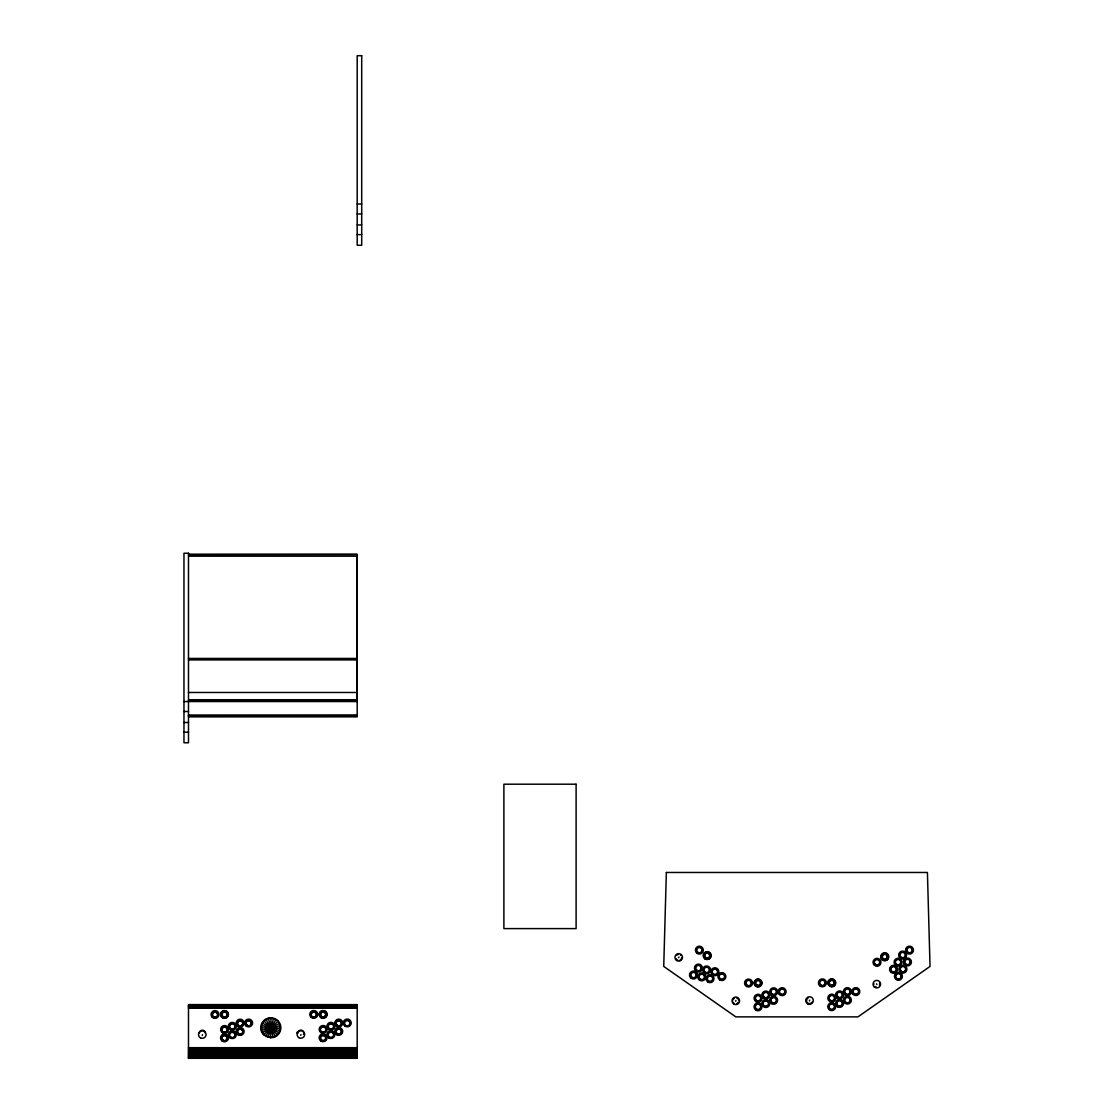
<?xml version="1.0" encoding="UTF-8"?>
<svg xmlns="http://www.w3.org/2000/svg" width="1114" height="1114" viewBox="0 0 1114 1114"><rect width="100%" height="100%" fill="white"/><g stroke="black" fill="none" stroke-linecap="round" stroke-linejoin="round"><path stroke-width="1.5" d="M270.994 1018.321L270.591 1037.273C258.225 1037.552 258.671 1017.514 270.994 1018.321C283.36 1018.043 282.914 1038.081 270.591 1037.273M735.7 1001.235L735.922 1000.414M809.432 1000.901L809.655 1000.08M202.288 1035.491L202.4 1034.669M300.78 1035.379L300.891 1034.558M876.551 983.829L876.941 984.567M678.412 957.664L679.053 957.121M822.397 985.987L823.218 985.876M773.645 994.927L774.467 994.816M782.153 994.83L782.961 994.718M765.833 998.158L766.655 998.047M758.049 1001.375L758.871 1001.263M773.659 1003.394L774.467 1003.282M847.378 994.788L848.2 994.691M855.886 994.705L856.694 994.593M765.819 1006.694L766.641 1006.583M839.566 998.019L840.388 997.921M758.007 1009.938L758.829 1009.841M831.782 1001.249L832.604 1001.138M847.392 1003.268L848.2 1003.157M839.552 1006.555L840.374 1006.443M248.631 1026.105L249.439 1025.994M224.541 1032.539L225.348 1032.441M240.151 1034.53L240.958 1034.433M232.311 1037.775L233.118 1037.677M330.928 1029.294L331.735 1029.197M323.144 1032.469L323.951 1032.358M338.753 1034.446L339.561 1034.349M357.19 204.015L361.702 204.015M357.19 213.958L361.702 213.958M357.19 224.958L361.702 224.958M357.19 234.636L361.702 234.636M188.6 554.257L357.037 554.257L357.037 700.024M188.558 554.675L357.037 554.577M188.558 556.178L357.037 556.178M188.489 658.444L357.19 658.444M188.489 659.906L357.19 659.906M188.489 692.476L357.19 692.476M188.6 699.717L357.037 699.717M188.489 700.121L357.19 700.121M183.963 701.542L357.19 701.542M183.963 711.498L188.489 711.498M188.489 715.272L357.19 715.188M188.489 715.508L357.19 715.508M188.489 715.884L357.19 715.884M188.489 716.859L357.19 716.859L357.19 556.178M183.963 722.499L188.489 722.499M183.963 732.176L188.489 732.176M188.489 1005.385L357.19 1005.385M188.489 1006.026L357.19 1006.026M188.489 1006.569L357.19 1006.569M188.489 1007.683L357.19 1007.683M188.489 1008.045L357.19 1008.045M188.489 1047.689L357.19 1047.675M188.489 1048.859L357.19 1048.859M188.489 1050.001L357.19 1050.001M188.489 1051.115L357.19 1051.115M188.489 1052.187L357.19 1052.187M188.489 1053.203L357.19 1053.203M188.489 1054.164L357.19 1054.164M188.489 1055.055L357.19 1055.055M188.489 1055.877L357.19 1055.877M188.489 1056.615L357.19 1056.615M188.489 1057.27L357.19 1057.27M188.489 1057.785L357.19 1057.84M188.489 1058.091L357.19 1058.091M713.085 974.318A3.147 3.147 0 0 0 718.015 972.035A3.147 3.147 0 0 0 713.573 968.901A3.147 3.147 0 0 0 713.085 974.318L713.809 974.708M704.842 972.48A3.147 3.147 0 0 0 709.771 970.183A3.147 3.147 0 0 0 705.315 967.063A3.147 3.147 0 0 0 704.842 972.48L705.566 972.856M708.226 981.267A3.147 3.147 0 0 0 713.155 978.969A3.147 3.147 0 0 0 708.713 975.85A3.147 3.147 0 0 0 708.226 981.267L708.95 981.643M691.655 977.619A3.147 3.147 0 0 0 696.584 975.335A3.147 3.147 0 0 0 692.142 972.202A3.147 3.147 0 0 0 691.655 977.619L692.379 978.008M273.083 1037.009L268.502 1018.586M681.671 957.65A2.952 2.952 0 0 1 681.141 959.084M680.626 959.655A2.952 2.952 0 0 1 679.972 960.073M677.716 960.171A2.952 2.952 0 0 1 676.059 958.639M676.839 955.13A2.952 2.952 0 0 1 678.217 954.489M680.431 954.976A2.952 2.952 0 0 1 680.988 955.506M879.559 983.161A2.952 2.952 0 0 1 879.461 985.417M876.286 987.074A2.952 2.952 0 0 1 874.894 986.433M873.849 984.428A2.952 2.952 0 0 1 873.891 983.662M738.359 1002.308A2.952 2.952 0 0 1 737.886 1002.906M737.287 1003.38A2.952 2.952 0 0 1 736.577 1003.672M733.722 1002.906A2.952 2.952 0 0 1 733.249 1002.308M732.956 1000.066A2.952 2.952 0 0 1 734.335 998.269M736.577 997.977A2.952 2.952 0 0 1 738.652 1000.066M812.092 1002.071A2.952 2.952 0 0 1 811.619 1002.684M811.02 1003.157A2.952 2.952 0 0 1 808.068 1003.157M806.982 1002.071A2.952 2.952 0 0 1 806.592 1000.595M806.689 999.843A2.952 2.952 0 0 1 806.982 999.133M807.455 998.52A2.952 2.952 0 0 1 808.068 998.047M273.487 1018.697A15.387 0.738 -74 0 1 268.098 1036.897M275.785 1019.686A15.387 1.379 -59.2 0 1 265.8 1035.909M277.748 1021.246A15.387 1.922 -44.2 0 1 263.837 1034.363M279.238 1023.237A15.387 2.339 -29.1 0 1 262.361 1032.358M280.143 1025.548A15.387 2.59 -14 0 1 261.442 1030.06M280.422 1027.999A15.387 2.66 1.2 0 1 261.163 1027.595M280.032 1030.45A15.387 2.562 16.5 0 1 261.553 1025.145M279.029 1032.72A15.387 2.284 31.6 0 1 262.556 1022.889M277.456 1034.641A15.387 1.838 46.7 0 1 264.129 1020.953M275.423 1036.104A15.387 1.281 61.6 0 1 266.162 1019.491M297.173 1033.249A3.815 3.76 0 0 1 296.853 1032.316M297.953 1032.998A2.952 2.91 0 0 1 301.657 1030.185A2.952 2.91 0 0 1 303.454 1034.446M242.044 1033.5A2.688 2.646 0 0 1 237.63 1032.539A2.688 2.646 0 0 1 240.373 1029.002A2.688 2.646 0 0 1 242.462 1032.957M223.204 1031.926A2.688 2.646 0 0 1 222.48 1027.944A2.688 2.646 0 0 1 226.588 1027.944A2.688 2.646 0 0 1 225.877 1031.926M225.237 1032.191A2.688 2.646 0 0 1 223.844 1032.191M199.336 1033.096A2.952 2.91 0 0 1 202.288 1030.185A2.952 2.91 0 0 1 205.241 1033.096M666.353 872.471L663.735 966.423L735.811 1016.873L857.961 1016.873L930.037 966.423L927.419 872.471L666.353 872.471M361.702 55.7L357.19 55.7L357.19 245.247L361.702 245.247L361.702 55.7M188.489 553.24L183.963 553.24L183.963 742.773L188.489 742.773L188.489 553.24M576.105 784.2L503.89 784.2L503.89 928.603L576.105 928.603L576.105 784.2M357.19 1004.633L188.489 1004.605L188.489 1058.3L357.19 1058.3L357.19 1004.605M270.577 1037.733L263.503 1034.669A10.096 9.942 0 0 1 265.94 1019.087A10.096 9.942 0 0 1 280.589 1025.437A10.096 9.942 0 0 1 270.577 1037.733M676.56 960.491A3.788 3.788 0 0 0 682.492 957.734A3.788 3.788 0 0 0 677.131 953.96A3.788 3.788 0 0 0 676.56 960.491M697.837 952.331A2.688 2.688 0 0 0 702.043 950.367A2.688 2.688 0 0 0 698.241 947.708A2.688 2.688 0 0 0 697.837 952.331M697.573 952.707A3.147 3.147 0 0 0 702.502 950.409A3.147 3.147 0 0 0 698.06 947.29A3.147 3.147 0 0 0 697.573 952.707M697.099 953.375A3.955 3.955 0 0 0 703.31 950.493A3.955 3.955 0 0 0 697.712 946.552A3.955 3.955 0 0 0 697.099 953.375M696.877 970.266A2.688 2.688 0 0 0 701.096 968.303A2.688 2.688 0 0 0 697.294 965.629A2.688 2.688 0 0 0 696.877 970.266M696.612 970.642A3.147 3.147 0 0 0 701.555 968.345A3.147 3.147 0 0 0 697.099 965.211A3.147 3.147 0 0 0 696.612 970.642M696.153 971.297A3.955 3.955 0 0 0 702.363 968.414A3.955 3.955 0 0 0 696.751 964.473A3.955 3.955 0 0 0 696.153 971.297M720.354 978.76A2.688 2.688 0 0 0 724.573 976.811A2.688 2.688 0 0 0 720.772 974.137A2.688 2.688 0 0 0 720.354 978.76M720.09 979.136A3.147 3.147 0 0 0 725.019 976.853A3.147 3.147 0 0 0 720.577 973.72A3.147 3.147 0 0 0 720.09 979.136M719.616 979.805A3.955 3.955 0 0 0 725.841 976.922A3.955 3.955 0 0 0 720.229 972.982A3.955 3.955 0 0 0 719.616 979.805M691.919 977.243A2.688 2.688 0 0 0 696.139 975.293A2.688 2.688 0 0 0 692.337 972.619A2.688 2.688 0 0 0 691.919 977.243M691.181 978.287A3.955 3.955 0 0 0 697.406 975.404A3.955 3.955 0 0 0 691.794 971.464A3.955 3.955 0 0 0 691.181 978.287M705.649 957.775A2.688 2.688 0 0 0 709.869 955.826A2.688 2.688 0 0 0 706.067 953.152A2.688 2.688 0 0 0 705.649 957.775M705.246 958.36A3.398 3.398 0 0 0 710.579 955.882A3.398 3.398 0 0 0 705.761 952.512A3.398 3.398 0 0 0 705.246 958.36M705.761 957.636A2.507 2.507 0 0 0 709.688 955.812A2.507 2.507 0 0 0 706.137 953.319A2.507 2.507 0 0 0 705.761 957.636M705.078 958.597A3.69 3.69 0 0 0 710.871 955.909A3.69 3.69 0 0 0 705.635 952.247A3.69 3.69 0 0 0 705.078 958.597M704.925 958.82A3.955 3.955 0 0 0 711.136 955.937A3.955 3.955 0 0 0 705.524 951.997A3.955 3.955 0 0 0 704.925 958.82M713.35 973.956A2.688 2.688 0 0 0 717.569 971.993A2.688 2.688 0 0 0 713.768 969.319A2.688 2.688 0 0 0 713.35 973.956M712.612 974.987A3.955 3.955 0 0 0 718.836 972.104A3.955 3.955 0 0 0 713.225 968.163A3.955 3.955 0 0 0 712.612 974.987M700.177 979.081A2.688 2.688 0 0 0 704.396 977.117A2.688 2.688 0 0 0 700.595 974.444A2.688 2.688 0 0 0 700.177 979.081M699.912 979.457A3.147 3.147 0 0 0 704.856 977.159A3.147 3.147 0 0 0 700.4 974.026A3.147 3.147 0 0 0 699.912 979.457M699.453 980.111A3.955 3.955 0 0 0 705.663 977.229A3.955 3.955 0 0 0 700.052 973.288A3.955 3.955 0 0 0 699.453 980.111M705.092 972.104A2.688 2.688 0 0 0 709.312 970.155A2.688 2.688 0 0 0 705.51 967.481A2.688 2.688 0 0 0 705.092 972.104M704.368 973.149A3.955 3.955 0 0 0 710.579 970.266A3.955 3.955 0 0 0 704.981 966.325A3.955 3.955 0 0 0 704.368 973.149M708.49 980.891A2.688 2.688 0 0 0 712.695 978.928A2.688 2.688 0 0 0 708.894 976.254A2.688 2.688 0 0 0 708.49 980.891M707.752 981.935A3.955 3.955 0 0 0 713.963 979.039A3.955 3.955 0 0 0 708.365 975.098A3.955 3.955 0 0 0 707.752 981.935M874.977 964.696A3.147 3.147 0 0 0 880.088 962.83A3.147 3.147 0 0 0 875.924 959.335A3.147 3.147 0 0 0 874.977 964.696M874.448 965.309A3.955 3.955 0 0 0 880.896 962.969A3.955 3.955 0 0 0 875.646 958.569A3.955 3.955 0 0 0 874.448 965.309M875.27 964.334A2.688 2.688 0 0 0 879.642 962.747A2.688 2.688 0 0 0 876.077 959.767A2.688 2.688 0 0 0 875.27 964.334M901.212 971.241A2.688 2.688 0 0 0 905.585 969.653A2.688 2.688 0 0 0 902.02 966.66A2.688 2.688 0 0 0 901.212 971.241M900.92 971.589A3.147 3.147 0 0 0 906.03 969.723A3.147 3.147 0 0 0 901.867 966.228A3.147 3.147 0 0 0 900.92 971.589M900.404 972.216A3.955 3.955 0 0 0 906.838 969.862A3.955 3.955 0 0 0 901.588 965.462A3.955 3.955 0 0 0 900.404 972.216M874.365 987.06A3.788 3.788 0 0 0 880.52 984.832A3.788 3.788 0 0 0 875.493 980.612A3.788 3.788 0 0 0 874.365 987.06M900.878 957.107A2.688 2.688 0 0 0 905.25 955.52A2.688 2.688 0 0 0 901.686 952.526A2.688 2.688 0 0 0 900.878 957.107M900.585 957.455A3.147 3.147 0 0 0 905.696 955.603A3.147 3.147 0 0 0 901.532 952.108A3.147 3.147 0 0 0 900.585 957.455M900.056 958.082A3.955 3.955 0 0 0 906.504 955.742A3.955 3.955 0 0 0 901.254 951.342A3.955 3.955 0 0 0 900.056 958.082M891.799 971.338A2.688 2.688 0 0 0 896.171 969.751A2.688 2.688 0 0 0 892.606 966.757A2.688 2.688 0 0 0 891.799 971.338M891.506 971.687A3.147 3.147 0 0 0 896.617 969.834A3.147 3.147 0 0 0 892.453 966.339A3.147 3.147 0 0 0 891.506 971.687M890.991 972.313A3.955 3.955 0 0 0 897.424 969.974A3.955 3.955 0 0 0 892.175 965.573A3.955 3.955 0 0 0 890.991 972.313M883.054 958.848A2.688 2.688 0 0 0 887.426 957.26A2.688 2.688 0 0 0 883.862 954.266A2.688 2.688 0 0 0 883.054 958.848M882.594 959.391A3.398 3.398 0 0 0 888.123 957.386A3.398 3.398 0 0 0 883.625 953.598A3.398 3.398 0 0 0 882.594 959.391M883.179 958.708A2.507 2.507 0 0 0 887.245 957.218A2.507 2.507 0 0 0 883.931 954.433A2.507 2.507 0 0 0 883.179 958.708M882.413 959.614A3.69 3.69 0 0 0 888.415 957.427A3.69 3.69 0 0 0 883.513 953.319A3.69 3.69 0 0 0 882.413 959.614M882.232 959.822A3.955 3.955 0 0 0 888.68 957.483A3.955 3.955 0 0 0 883.43 953.069A3.955 3.955 0 0 0 882.232 959.822M907.785 952.164A2.688 2.688 0 0 0 912.157 950.576A2.688 2.688 0 0 0 908.592 947.582A2.688 2.688 0 0 0 907.785 952.164M907.492 952.512A3.147 3.147 0 0 0 912.603 950.646A3.147 3.147 0 0 0 908.439 947.151A3.147 3.147 0 0 0 907.492 952.512M906.963 953.138A3.955 3.955 0 0 0 913.41 950.799A3.955 3.955 0 0 0 908.161 946.385A3.955 3.955 0 0 0 906.963 953.138M896.338 964.237A2.688 2.688 0 0 0 900.697 962.649A2.688 2.688 0 0 0 897.146 959.669A2.688 2.688 0 0 0 896.338 964.237M896.046 964.585A3.147 3.147 0 0 0 901.156 962.733A3.147 3.147 0 0 0 896.993 959.238A3.147 3.147 0 0 0 896.046 964.585M895.517 965.211A3.955 3.955 0 0 0 901.95 962.872A3.955 3.955 0 0 0 896.7 958.472A3.955 3.955 0 0 0 895.517 965.211M896.686 978.384A2.688 2.688 0 0 0 901.059 976.797A2.688 2.688 0 0 0 897.494 973.803A2.688 2.688 0 0 0 896.686 978.384M896.394 978.733A3.147 3.147 0 0 0 901.505 976.867A3.147 3.147 0 0 0 897.341 973.371A3.147 3.147 0 0 0 896.394 978.733M895.865 979.359A3.955 3.955 0 0 0 902.312 977.02A3.955 3.955 0 0 0 897.062 972.606A3.955 3.955 0 0 0 895.865 979.359M905.752 964.042A2.688 2.688 0 0 0 910.11 962.454A2.688 2.688 0 0 0 906.559 959.474A2.688 2.688 0 0 0 905.752 964.042M905.459 964.39A3.147 3.147 0 0 0 910.57 962.538A3.147 3.147 0 0 0 906.392 959.043A3.147 3.147 0 0 0 905.459 964.39M904.93 965.016A3.955 3.955 0 0 0 911.363 962.677A3.955 3.955 0 0 0 906.114 958.277A3.955 3.955 0 0 0 904.93 965.016M746.547 986.447A3.955 3.955 0 0 0 752.479 983.021A3.955 3.955 0 0 0 746.547 979.596A3.955 3.955 0 0 0 746.547 986.447M746.951 985.737A3.147 3.147 0 0 0 751.671 983.021A3.147 3.147 0 0 0 746.951 980.292A3.147 3.147 0 0 0 746.951 985.737M747.188 985.333A2.688 2.688 0 0 0 751.212 983.021A2.688 2.688 0 0 0 747.188 980.696A2.688 2.688 0 0 0 747.188 985.333M756.712 985.305A2.688 2.688 0 0 0 760.737 982.98A2.688 2.688 0 0 0 756.712 980.654A2.688 2.688 0 0 0 756.712 985.305M756.364 985.918A3.398 3.398 0 0 0 761.447 982.98A3.398 3.398 0 0 0 756.364 980.042A3.398 3.398 0 0 0 756.364 985.918M756.81 985.152A2.507 2.507 0 0 0 760.556 982.98A2.507 2.507 0 0 0 756.81 980.821A2.507 2.507 0 0 0 756.81 985.152M755.445 985.584A3.69 3.69 0 0 0 761.614 983.941A3.69 3.69 0 0 0 757.102 979.415A3.69 3.69 0 0 0 755.445 985.584M756.072 986.405A3.955 3.955 0 0 0 762.004 982.98A3.955 3.955 0 0 0 756.072 979.554A3.955 3.955 0 0 0 756.072 986.405M764.483 1005.872A2.688 2.688 0 0 0 768.507 1003.547A2.688 2.688 0 0 0 764.483 1001.221A2.688 2.688 0 0 0 764.483 1005.872M764.26 1006.262A3.147 3.147 0 0 0 768.966 1003.547A3.147 3.147 0 0 0 764.26 1000.832A3.147 3.147 0 0 0 764.26 1006.262M763.02 1006.346A3.955 3.955 0 0 0 769.649 1004.577A3.955 3.955 0 0 0 764.803 999.731A3.955 3.955 0 0 0 763.02 1006.346M780.803 994.008A2.688 2.688 0 0 0 784.827 991.697A2.688 2.688 0 0 0 780.803 989.371A2.688 2.688 0 0 0 780.803 994.008M779.925 993.911A3.147 3.147 0 0 0 785.175 992.504A3.147 3.147 0 0 0 781.332 988.661A3.147 3.147 0 0 0 779.925 993.911M779.354 994.496A3.955 3.955 0 0 0 785.969 992.713A3.955 3.955 0 0 0 781.123 987.867A3.955 3.955 0 0 0 779.354 994.496M772.322 1002.572A2.688 2.688 0 0 0 776.347 1000.261A2.688 2.688 0 0 0 772.322 997.935A2.688 2.688 0 0 0 772.322 1002.572M772.086 1002.976A3.147 3.147 0 0 0 776.806 1000.261A3.147 3.147 0 0 0 772.086 997.531A3.147 3.147 0 0 0 772.086 1002.976M771.682 1003.686A3.955 3.955 0 0 0 777.614 1000.261A3.955 3.955 0 0 0 771.682 996.835A3.955 3.955 0 0 0 771.682 1003.686M772.308 994.106A2.688 2.688 0 0 0 776.333 991.78A2.688 2.688 0 0 0 772.308 989.455A2.688 2.688 0 0 0 772.308 994.106M772.086 994.496A3.147 3.147 0 0 0 776.792 991.78A3.147 3.147 0 0 0 772.086 989.065A3.147 3.147 0 0 0 772.086 994.496M770.86 994.579A3.955 3.955 0 0 0 777.475 992.811A3.955 3.955 0 0 0 772.629 987.965A3.955 3.955 0 0 0 770.86 994.579M756.712 1000.553A2.688 2.688 0 0 0 760.737 998.228A2.688 2.688 0 0 0 756.712 995.916A2.688 2.688 0 0 0 756.712 1000.553M756.49 1000.957A3.147 3.147 0 0 0 761.196 998.228A3.147 3.147 0 0 0 756.49 995.512A3.147 3.147 0 0 0 756.49 1000.957M756.072 1001.667A3.955 3.955 0 0 0 762.004 998.228A3.955 3.955 0 0 0 756.072 994.802A3.955 3.955 0 0 0 756.072 1001.667M756.671 1009.131A2.688 2.688 0 0 0 760.695 1006.805A2.688 2.688 0 0 0 756.671 1004.48A2.688 2.688 0 0 0 756.671 1009.131M756.448 1009.521A3.147 3.147 0 0 0 761.154 1006.805A3.147 3.147 0 0 0 756.448 1004.09A3.147 3.147 0 0 0 756.448 1009.521M756.03 1010.231A3.955 3.955 0 0 0 761.976 1006.805A3.955 3.955 0 0 0 756.03 1003.38A3.955 3.955 0 0 0 756.03 1010.231M733.917 1004.104A3.788 3.788 0 0 0 739.585 1000.832A3.788 3.788 0 0 0 733.917 997.559A3.788 3.788 0 0 0 733.917 1004.104M764.496 997.336A2.688 2.688 0 0 0 768.521 995.011A2.688 2.688 0 0 0 764.496 992.699A2.688 2.688 0 0 0 764.496 997.336M764.274 997.74A3.147 3.147 0 0 0 768.98 995.011A3.147 3.147 0 0 0 764.274 992.296A3.147 3.147 0 0 0 764.274 997.74M763.048 997.81A3.955 3.955 0 0 0 769.663 996.041A3.955 3.955 0 0 0 764.817 991.195A3.955 3.955 0 0 0 763.048 997.81M821.06 985.18A2.688 2.688 0 0 0 825.084 982.854A2.688 2.688 0 0 0 821.06 980.529A2.688 2.688 0 0 0 821.06 985.18M819.598 985.653A3.955 3.955 0 0 0 826.226 983.871A3.955 3.955 0 0 0 821.38 979.025A3.955 3.955 0 0 0 819.598 985.653M820.183 985.068A3.147 3.147 0 0 0 825.432 983.662A3.147 3.147 0 0 0 821.589 979.819A3.147 3.147 0 0 0 820.183 985.068M830.445 1000.428A2.688 2.688 0 0 0 834.47 998.102A2.688 2.688 0 0 0 830.445 995.777A2.688 2.688 0 0 0 830.445 1000.428M830.222 1000.818A3.147 3.147 0 0 0 834.929 998.102A3.147 3.147 0 0 0 830.222 995.387A3.147 3.147 0 0 0 830.222 1000.818M829.805 1001.528A3.955 3.955 0 0 0 835.737 998.102A3.955 3.955 0 0 0 829.805 994.677A3.955 3.955 0 0 0 829.805 1001.528M838.215 1005.733A2.688 2.688 0 0 0 842.24 1003.422A2.688 2.688 0 0 0 838.215 1001.096A2.688 2.688 0 0 0 838.215 1005.733M837.338 1005.636A3.147 3.147 0 0 0 842.588 1004.229A3.147 3.147 0 0 0 838.745 1000.386A3.147 3.147 0 0 0 837.338 1005.636M837.575 1006.847A3.955 3.955 0 0 0 843.507 1003.422A3.955 3.955 0 0 0 837.575 999.996A3.955 3.955 0 0 0 837.575 1006.847M854.535 993.883A2.688 2.688 0 0 0 858.56 991.557A2.688 2.688 0 0 0 854.535 989.232A2.688 2.688 0 0 0 854.535 993.883M854.313 994.273A3.147 3.147 0 0 0 859.019 991.557A3.147 3.147 0 0 0 854.313 988.842A3.147 3.147 0 0 0 854.313 994.273M853.087 994.356A3.955 3.955 0 0 0 859.702 992.588A3.955 3.955 0 0 0 854.856 987.742A3.955 3.955 0 0 0 853.087 994.356M846.055 1002.447A2.688 2.688 0 0 0 850.079 1000.121A2.688 2.688 0 0 0 846.055 997.796A2.688 2.688 0 0 0 846.055 1002.447M845.818 1002.837A3.147 3.147 0 0 0 850.539 1000.121A3.147 3.147 0 0 0 845.818 997.406A3.147 3.147 0 0 0 845.818 1002.837M844.593 1002.92A3.955 3.955 0 0 0 851.207 1001.152A3.955 3.955 0 0 0 846.361 996.306A3.955 3.955 0 0 0 844.593 1002.92M846.041 993.98A2.688 2.688 0 0 0 850.066 991.655A2.688 2.688 0 0 0 846.041 989.329A2.688 2.688 0 0 0 846.041 993.98M845.818 994.37A3.147 3.147 0 0 0 850.525 991.655A3.147 3.147 0 0 0 845.818 988.926A3.147 3.147 0 0 0 845.818 994.37M845.401 995.081A3.955 3.955 0 0 0 851.347 991.655A3.955 3.955 0 0 0 845.401 988.229A3.955 3.955 0 0 0 845.401 995.081M807.65 1003.798A3.788 3.774 0 0 0 813.317 1000.525A3.788 3.774 0 0 0 807.65 997.239A3.788 3.774 0 0 0 807.65 1003.798M830.403 1008.992A2.688 2.688 0 0 0 834.428 1006.666A2.688 2.688 0 0 0 830.403 1004.355A2.688 2.688 0 0 0 830.403 1008.992M830.181 1009.395A3.147 3.147 0 0 0 834.887 1006.666A3.147 3.147 0 0 0 830.181 1003.951A3.147 3.147 0 0 0 830.181 1009.395M828.955 1009.465A3.955 3.955 0 0 0 835.57 1007.697A3.955 3.955 0 0 0 830.724 1002.851A3.955 3.955 0 0 0 828.955 1009.465M838.229 997.211A2.688 2.688 0 0 0 842.254 994.886A2.688 2.688 0 0 0 838.229 992.56A2.688 2.688 0 0 0 838.229 997.211M837.352 997.1A3.147 3.147 0 0 0 842.602 995.693A3.147 3.147 0 0 0 838.758 991.85A3.147 3.147 0 0 0 837.352 997.1M836.767 997.684A3.955 3.955 0 0 0 843.395 995.916A3.955 3.955 0 0 0 838.55 991.07A3.955 3.955 0 0 0 836.767 997.684M830.445 985.166A2.688 2.688 0 0 0 834.47 982.854A2.688 2.688 0 0 0 830.445 980.529A2.688 2.688 0 0 0 830.445 985.166M830.083 985.793A3.398 3.398 0 0 0 835.18 982.854A3.398 3.398 0 0 0 830.083 979.916A3.398 3.398 0 0 0 830.083 985.793M830.543 985.013A2.507 2.507 0 0 0 834.289 982.854A2.507 2.507 0 0 0 830.543 980.682A2.507 2.507 0 0 0 830.543 985.013M829.944 986.043A3.69 3.69 0 0 0 835.472 982.854A3.69 3.69 0 0 0 829.944 979.652A3.69 3.69 0 0 0 829.944 986.043M829.805 986.28A3.955 3.955 0 0 0 835.737 982.854A3.955 3.955 0 0 0 829.805 979.429A3.955 3.955 0 0 0 829.805 986.28M312.421 1017.026A2.688 2.632 0 0 0 316.446 1014.743A2.688 2.632 0 0 0 312.421 1012.459A2.688 2.632 0 0 0 312.421 1017.026M311.864 1016.441A2.688 2.632 0 0 0 316.348 1015.258A2.688 2.632 0 0 0 313.062 1012.027A2.688 2.632 0 0 0 311.864 1016.441M310.959 1017.138A3.955 3.885 0 0 0 317.574 1015.383A3.955 3.885 0 0 0 312.728 1010.621A3.955 3.885 0 0 0 310.959 1017.138M311.53 1016.762A3.147 3.091 0 0 0 316.794 1015.383A3.147 3.091 0 0 0 312.95 1011.596A3.147 3.091 0 0 0 311.53 1016.762M321.807 1031.856A2.688 2.632 0 0 0 325.831 1029.573A2.688 2.632 0 0 0 321.807 1027.289A2.688 2.632 0 0 0 321.807 1031.856M320.929 1031.759A3.147 3.091 0 0 0 326.179 1030.38A3.147 3.091 0 0 0 322.336 1026.593A3.147 3.091 0 0 0 320.929 1031.759M321.166 1032.748A3.955 3.885 0 0 0 327.098 1029.378A3.955 3.885 0 0 0 321.166 1026.008A3.955 3.885 0 0 0 321.166 1032.748M329.577 1037.092A2.688 2.632 0 0 0 333.601 1034.795A2.688 2.632 0 0 0 329.577 1032.511A2.688 2.632 0 0 0 329.577 1037.092M329.34 1037.468A3.147 3.091 0 0 0 334.047 1034.795A3.147 3.091 0 0 0 329.34 1032.121A3.147 3.091 0 0 0 329.34 1037.468M328.936 1037.969A3.955 3.885 0 0 0 334.868 1034.6A3.955 3.885 0 0 0 328.936 1031.23A3.955 3.885 0 0 0 328.936 1037.969M345.34 1025.172A2.688 2.632 0 0 0 349.824 1023.989A2.688 2.632 0 0 0 346.538 1020.758A2.688 2.632 0 0 0 345.34 1025.172M345.02 1025.326A3.147 3.091 0 0 0 350.269 1023.947A3.147 3.091 0 0 0 346.426 1020.159A3.147 3.091 0 0 0 345.02 1025.326M345.256 1026.314A3.955 3.885 0 0 0 351.188 1022.944A3.955 3.885 0 0 0 345.256 1019.575A3.955 3.885 0 0 0 345.256 1026.314M336.846 1033.43A2.688 2.632 0 0 0 341.344 1032.246A2.688 2.632 0 0 0 338.057 1029.016A2.688 2.632 0 0 0 336.846 1033.43M336.846 1033.597A2.688 2.632 0 0 0 341.344 1032.413A2.688 2.632 0 0 0 338.057 1029.183A2.688 2.632 0 0 0 336.846 1033.597M336.525 1033.75A3.147 3.091 0 0 0 341.789 1032.358A3.147 3.091 0 0 0 337.932 1028.584A3.147 3.091 0 0 0 336.525 1033.75M336.776 1034.739A3.955 3.885 0 0 0 342.708 1031.369A3.955 3.885 0 0 0 336.776 1027.999A3.955 3.885 0 0 0 336.776 1034.739M336.846 1025.103A2.688 2.632 0 0 0 341.33 1023.919A2.688 2.632 0 0 0 338.043 1020.689A2.688 2.632 0 0 0 336.846 1025.103M337.403 1025.688A2.688 2.632 0 0 0 341.427 1023.39A2.688 2.632 0 0 0 337.403 1021.106A2.688 2.632 0 0 0 337.403 1025.688M337.166 1025.91A3.147 3.091 0 0 0 341.887 1023.237A3.147 3.091 0 0 0 337.166 1020.563A3.147 3.091 0 0 0 337.166 1025.91M336.762 1026.398A3.955 3.885 0 0 0 342.694 1023.028A3.955 3.885 0 0 0 336.762 1019.658A3.955 3.885 0 0 0 336.762 1026.398M299.012 1037.733A3.788 3.718 0 0 0 304.679 1034.516A3.788 3.718 0 0 0 299.012 1031.286A3.788 3.718 0 0 0 299.012 1037.733M321.765 1040.281A2.688 2.632 0 0 0 325.789 1037.997A2.688 2.632 0 0 0 321.765 1035.714A2.688 2.632 0 0 0 321.765 1040.281A2.688 2.632 0 0 0 325.789 1038.164A2.688 2.632 0 0 0 321.765 1035.881A2.688 2.632 0 0 0 321.765 1040.448M320.888 1040.184A3.147 3.091 0 0 0 326.137 1038.805A3.147 3.091 0 0 0 322.294 1035.017A3.147 3.091 0 0 0 320.888 1040.184M321.124 1041.172A3.955 3.885 0 0 0 327.056 1037.802A3.955 3.885 0 0 0 321.124 1034.433A3.955 3.885 0 0 0 321.124 1041.172M329.034 1028.445A2.688 2.632 0 0 0 333.518 1027.261A2.688 2.632 0 0 0 330.231 1024.031A2.688 2.632 0 0 0 329.034 1028.445M328.714 1028.598A3.147 3.091 0 0 0 333.963 1027.205A3.147 3.091 0 0 0 330.12 1023.432A3.147 3.091 0 0 0 328.714 1028.598M328.95 1029.587A3.955 3.885 0 0 0 334.882 1026.217A3.955 3.885 0 0 0 328.95 1022.847A3.955 3.885 0 0 0 328.95 1029.587M321.807 1016.804A2.688 2.632 0 0 0 325.831 1014.52A2.688 2.632 0 0 0 321.807 1012.236A2.688 2.632 0 0 0 321.807 1016.804M321.445 1017.263A3.398 3.342 0 0 0 326.541 1014.381A3.398 3.342 0 0 0 321.445 1011.484A3.398 3.342 0 0 0 321.445 1017.263M321.89 1016.609A2.507 2.465 0 0 0 325.65 1014.478A2.507 2.465 0 0 0 321.89 1012.348A2.507 2.465 0 0 0 321.89 1016.609M321.305 1017.514A3.69 3.621 0 0 0 326.834 1014.381A3.69 3.621 0 0 0 321.305 1011.234A3.69 3.621 0 0 0 321.305 1017.514M321.166 1017.75A3.955 3.885 0 0 0 327.098 1014.381A3.955 3.885 0 0 0 321.166 1011.011A3.955 3.885 0 0 0 321.166 1017.75M212.217 1017.221A3.955 3.899 0 0 0 218.831 1015.467A3.955 3.899 0 0 0 213.985 1010.704A3.955 3.899 0 0 0 212.217 1017.221M212.788 1016.831A3.147 3.091 0 0 0 218.038 1015.453A3.147 3.091 0 0 0 214.194 1011.665A3.147 3.091 0 0 0 212.788 1016.831M213.108 1016.525A2.688 2.646 0 0 0 217.606 1015.341A2.688 2.646 0 0 0 214.32 1012.097A2.688 2.646 0 0 0 213.108 1016.525M213.108 1016.678A2.688 2.646 0 0 0 217.606 1015.495A2.688 2.646 0 0 0 214.32 1012.25A2.688 2.646 0 0 0 213.108 1016.678M223.204 1016.845A2.688 2.646 0 0 0 227.228 1014.562A2.688 2.646 0 0 0 223.204 1012.264A2.688 2.646 0 0 0 223.204 1016.845M222.842 1017.319A3.398 3.342 0 0 0 227.938 1014.422A3.398 3.342 0 0 0 222.842 1011.54A3.398 3.342 0 0 0 222.842 1017.319M223.287 1016.65A2.507 2.465 0 0 0 227.033 1014.52A2.507 2.465 0 0 0 223.287 1012.389A2.507 2.465 0 0 0 223.287 1016.65M222.689 1017.569A3.69 3.634 0 0 0 228.231 1014.422A3.69 3.634 0 0 0 222.689 1011.289A3.69 3.634 0 0 0 222.689 1017.569M222.563 1017.806A3.955 3.899 0 0 0 228.495 1014.422A3.955 3.899 0 0 0 222.563 1011.052A3.955 3.899 0 0 0 222.563 1017.806M230.96 1037.315A2.688 2.646 0 0 0 234.984 1035.031A2.688 2.646 0 0 0 230.96 1032.748A2.688 2.646 0 0 0 230.96 1037.315M230.083 1037.064A3.147 3.091 0 0 0 235.346 1035.672A3.147 3.091 0 0 0 231.489 1031.884A3.147 3.091 0 0 0 230.083 1037.064M230.333 1038.053A3.955 3.899 0 0 0 236.265 1034.683A3.955 3.899 0 0 0 230.333 1031.313A3.955 3.899 0 0 0 230.333 1038.053M247.294 1025.479A2.688 2.646 0 0 0 251.318 1023.195A2.688 2.646 0 0 0 247.294 1020.911A2.688 2.646 0 0 0 247.294 1025.479M246.737 1025.214A2.688 2.646 0 0 0 251.221 1024.031A2.688 2.646 0 0 0 247.935 1020.8A2.688 2.646 0 0 0 246.737 1025.214M247.057 1025.869A3.147 3.091 0 0 0 251.778 1023.195A3.147 3.091 0 0 0 247.057 1020.521A3.147 3.091 0 0 0 247.057 1025.869M245.832 1025.757A3.955 3.899 0 0 0 252.46 1024.017A3.955 3.899 0 0 0 247.614 1019.24A3.955 3.899 0 0 0 245.832 1025.757M238.8 1034.071A2.688 2.646 0 0 0 242.824 1031.787A2.688 2.646 0 0 0 238.8 1029.503A2.688 2.646 0 0 0 238.8 1034.071M237.923 1033.82A3.147 3.091 0 0 0 243.172 1032.427A3.147 3.091 0 0 0 239.329 1028.64A3.147 3.091 0 0 0 237.923 1033.82M238.159 1034.809A3.955 3.899 0 0 0 244.105 1031.439A3.955 3.899 0 0 0 238.159 1028.069A3.955 3.899 0 0 0 238.159 1034.809M238.243 1025.159A2.688 2.646 0 0 0 242.727 1023.975A2.688 2.646 0 0 0 239.44 1020.73A2.688 2.646 0 0 0 238.243 1025.159M238.8 1025.729A2.688 2.646 0 0 0 242.824 1023.446A2.688 2.646 0 0 0 238.8 1021.148A2.688 2.646 0 0 0 238.8 1025.729M237.909 1025.465A3.147 3.091 0 0 0 243.172 1024.086A3.147 3.091 0 0 0 239.329 1020.299A3.147 3.091 0 0 0 237.909 1025.465M237.338 1025.855A3.955 3.899 0 0 0 243.952 1024.1A3.955 3.899 0 0 0 239.106 1019.338A3.955 3.899 0 0 0 237.338 1025.855M223.204 1032.079A2.688 2.646 0 0 0 227.228 1029.796A2.688 2.646 0 0 0 223.204 1027.512A2.688 2.646 0 0 0 223.204 1032.079M222.967 1032.316A3.147 3.091 0 0 0 227.674 1029.642A3.147 3.091 0 0 0 222.967 1026.955A3.147 3.091 0 0 0 222.967 1032.316M222.563 1032.831A3.955 3.899 0 0 0 228.495 1029.447A3.955 3.899 0 0 0 222.563 1026.078A3.955 3.899 0 0 0 222.563 1032.831M223.162 1040.365A2.688 2.646 0 0 0 227.186 1038.081A2.688 2.646 0 0 0 223.162 1035.797A2.688 2.646 0 0 0 223.162 1040.365M223.162 1040.518A2.688 2.646 0 0 0 227.186 1038.234A2.688 2.646 0 0 0 223.162 1035.95A2.688 2.646 0 0 0 223.162 1040.518M222.925 1040.755A3.147 3.091 0 0 0 227.632 1038.081A3.147 3.091 0 0 0 222.925 1035.407A3.147 3.091 0 0 0 222.925 1040.755M221.7 1040.643A3.955 3.899 0 0 0 228.314 1038.902A3.955 3.899 0 0 0 223.468 1034.126A3.955 3.899 0 0 0 221.7 1040.643M200.395 1037.83A3.788 3.718 0 0 0 206.076 1034.614A3.788 3.718 0 0 0 200.395 1031.383A3.788 3.718 0 0 0 200.395 1037.83M230.988 1028.765A2.688 2.646 0 0 0 235.012 1026.467A2.688 2.646 0 0 0 230.988 1024.184A2.688 2.646 0 0 0 230.988 1028.765M230.097 1028.654A3.147 3.091 0 0 0 235.36 1027.275A3.147 3.091 0 0 0 231.517 1023.488A3.147 3.091 0 0 0 230.097 1028.654M229.526 1029.044A3.955 3.899 0 0 0 236.14 1027.289A3.955 3.899 0 0 0 231.294 1022.513A3.955 3.899 0 0 0 229.526 1029.044"/></g></svg>
